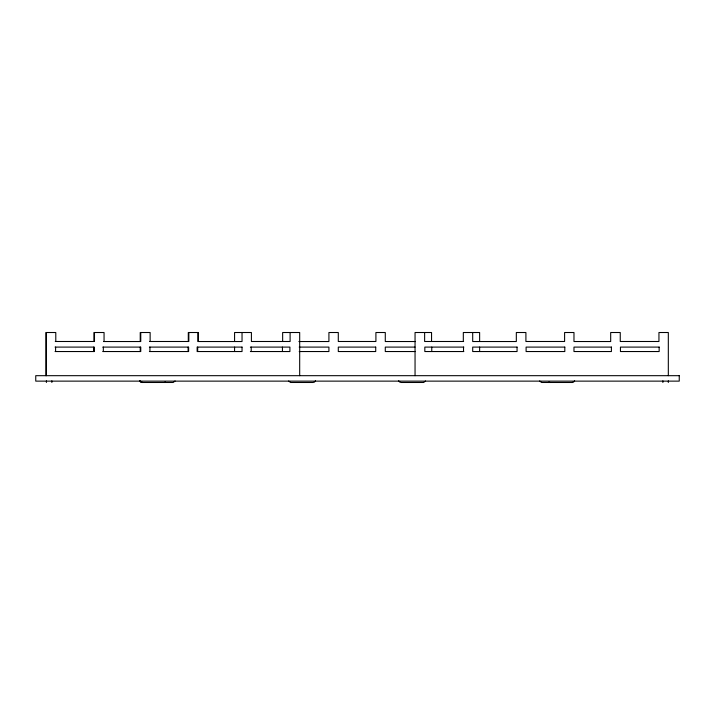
<?xml version="1.0" encoding="UTF-8"?>
<svg xmlns="http://www.w3.org/2000/svg" width="715" height="715" viewBox="0 0 715 715"><rect width="100%" height="100%" fill="white"/><g stroke="black" fill="none" stroke-linecap="round" stroke-linejoin="round"><path stroke-width="1.07" d="M315.556 380.746L314.466 382.087L312.964 382.489L290.558 382.48L288.637 380.997M175.095 380.97L173.191 382.48L142.222 382.489L140.658 382.123L139.559 380.809M574.646 380.809L573.546 382.123L571.982 382.489L541.55 382.48L539.637 380.97M425.568 380.997L423.638 382.48L401.24 382.489L399.739 382.087L398.648 380.746M165.451 382.159L164.012 382.489M571.857 382.489L572.545 382.48M55.261 341.493L94.478 341.493L94.478 332.511M103.523 341.529L140.757 341.529L140.757 332.511M149.605 341.493L188.832 341.493L188.832 332.511M298.888 341.529L328.918 341.529L328.918 332.511L338.293 332.511L338.293 341.493L375.911 341.493L375.911 332.511L385.287 332.511L385.287 341.529L415.317 341.529M463.624 341.493L424.63 341.493L424.63 332.511M55.055 347.097L94.282 347.097L94.282 351.539L55.055 351.539M102.799 347.097L140.757 347.097L140.757 351.539L102.799 351.539M149.399 347.097L188.626 347.097L188.626 351.539L149.399 351.539M250.384 347.097L289.906 347.097L289.906 351.539L250.384 351.539M299.192 347.097L328.918 347.097L328.918 351.539L299.192 351.539M415.013 347.097L385.287 347.097L385.287 351.539L415.013 351.539M463.821 347.097L424.826 347.097L424.826 351.539L463.821 351.539M142.875 382.489L141.186 382.123L140.086 380.809M550.192 382.489L548.754 382.159M668.319 375.679L668.319 332.511L658.944 332.511L658.944 341.493L620.254 341.493L620.254 332.511L610.682 332.511L610.682 341.529L573.975 341.529L573.975 332.511L564.6 332.511L564.6 341.493L525.909 341.493L525.909 332.511L516.328 332.511L516.328 341.529L472.695 341.529L472.695 332.511M668.319 380.809L668.319 382.48M662.876 380.809L662.876 382.48M479.631 341.529L479.631 332.511L463.32 332.511L463.32 341.493M479.631 347.097L479.631 351.539M463.517 347.097L463.517 351.539M431.762 347.097L431.762 351.539M431.556 341.493L431.556 332.511L415.049 332.511L415.049 375.679M299.683 375.679L299.683 332.511L282.648 332.511L282.648 341.493M290.111 332.511L290.111 341.493L251.412 341.493L251.412 332.511L234.574 332.511L234.574 341.529M282.443 347.097L282.443 351.539M251.215 347.097L251.215 351.539M242.036 332.511L242.036 341.529L197.876 341.529L197.876 332.511M234.574 347.097L234.574 351.539M198.404 341.529L198.404 332.511L188.295 332.511L188.295 341.493M197.671 347.097L197.671 351.539M188.099 347.097L188.099 351.539M150.132 341.493L150.132 332.511L140.229 332.511L140.229 341.529M149.935 347.097L149.935 351.539M140.229 347.097L140.229 351.539M104.059 341.529L104.059 332.511L93.951 332.511L93.951 341.493M103.326 347.097L103.326 351.539M93.754 347.097L93.754 351.539M55.788 341.493L55.788 332.511L45.885 332.511L45.885 375.679M55.591 347.097L55.591 351.539M51.855 380.809L51.855 382.48M46.412 332.511L46.412 375.679M46.412 380.809L46.412 382.48M242.036 347.097L197.143 347.097L197.143 351.539L242.036 351.539L242.036 347.097M375.724 347.097L338.293 347.097L338.293 351.539L375.724 351.539L375.724 347.097M517.061 347.097L472.695 347.097L472.695 351.539L517.061 351.539L517.061 347.097M564.805 347.097L526.106 347.097L526.106 351.539L564.805 351.539L564.805 347.097M611.405 347.097L573.975 347.097L573.975 351.539L611.405 351.539L611.405 347.097M659.15 347.097L620.45 347.097L620.45 351.539L659.15 351.539L659.15 347.097M679.25 375.679L35.75 375.679L35.75 381.131L679.25 381.131L679.25 375.679"/></g></svg>
